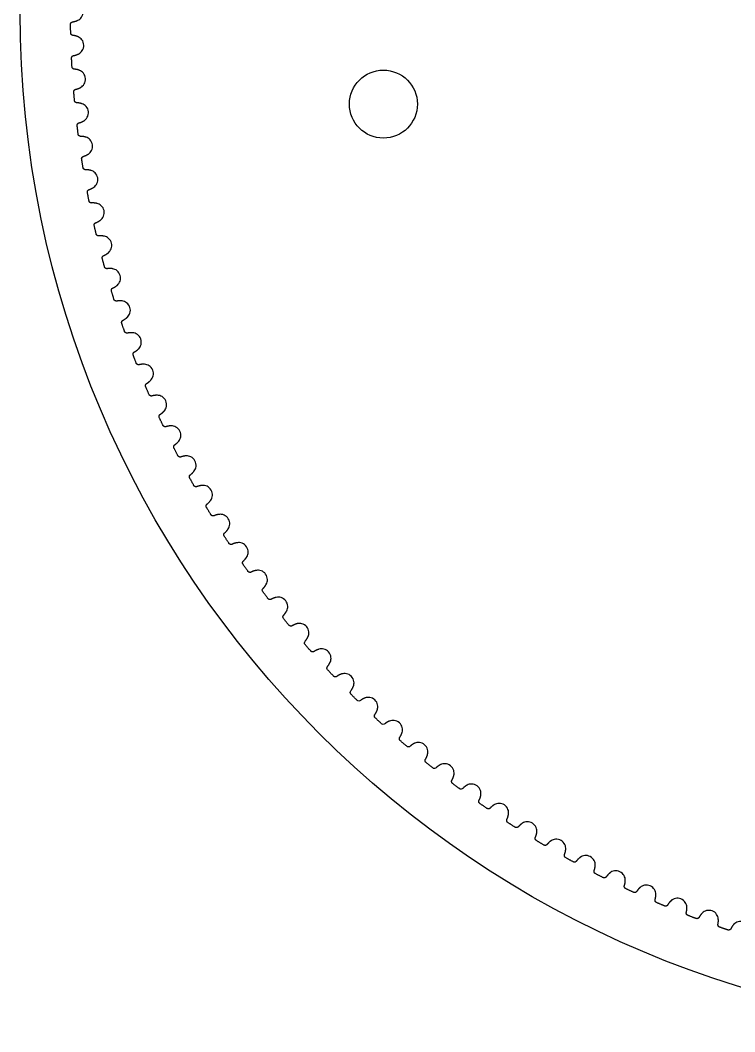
# Model space of a CAD drawing. Extents: x 12 to 272, y 74 to 194.
# Drawn here: x 12.5 to 54.6, y 74 to 133.5 of the extents above; entities that cross this region are included whole.
import ezdxf

# ---------------------------------------------------------------- set-up
doc = ezdxf.new("R2010")
doc.units = 0
doc.layers.add('View001', color=7, linetype='CONTINUOUS')

msp = doc.modelspace()

# ---------------------------------------------------------------- linework, layer by layer
at = {"layer": 'View001'}
for centre, radius in [((72.5, 134), 60), ((33.8772, 128.589), 2)]:
    msp.add_circle(centre, radius, dxfattribs=at)
for points, degree, knots in [([(15.8962, 133.526), (15.9707, 133.562), (16.0491, 133.621), (16.1093, 133.708), (16.1698, 133.794), (16.2087, 133.908), (16.2082, 134.024), (16.2088, 134.14), (16.17, 134.254), (16.1096, 134.34), (16.0494, 134.428), (15.9711, 134.487), (15.8966, 134.523)], 3, [0, 0, 0, 0, 0.558599, 0.558599, 0.558599, 1.1172, 1.1172, 1.1172, 1.6758, 1.6758, 1.6758, 2.2344, 2.2344, 2.2344, 2.2344]), ([(15.4627, 133.283), (15.4615, 133.336), (15.4991, 133.383), (15.5398, 133.427), (15.5926, 133.434)], 2, [0, 0, 0, 0.724386, 0.724386, 1.44877, 1.44877, 1.44877]), ([(15.6063, 132.629), (15.5533, 132.634), (15.5112, 132.677), (15.472, 132.722), (15.4714, 132.775)], 2, [0, 0, 0, 0.724386, 0.724386, 1.44877, 1.44877, 1.44877]), ([(15.6063, 132.629), (15.5533, 132.634), (15.5112, 132.677), (15.472, 132.722), (15.4714, 132.775)], 2, [0, 0, 0, 0.724386, 0.724386, 1.44877, 1.44877, 1.44877]), ([(15.9472, 131.551), (16.0204, 131.589), (16.0967, 131.652), (16.1539, 131.741), (16.2113, 131.829), (16.2462, 131.944), (16.2417, 132.06), (16.2382, 132.176), (16.1954, 132.288), (16.1321, 132.372), (16.0689, 132.457), (15.9885, 132.514), (15.9129, 132.548)], 3, [0, 0, 0, 0, 0.558599, 0.558599, 0.558599, 1.1172, 1.1172, 1.1172, 1.6758, 1.6758, 1.6758, 2.2344, 2.2344, 2.2344, 2.2344]), ([(15.5225, 131.293), (15.5194, 131.346), (15.5554, 131.394), (15.5945, 131.44), (15.647, 131.448)], 2, [0, 0, 0, 0.724386, 0.724386, 1.44877, 1.44877, 1.44877]), ([(15.6888, 130.644), (15.6357, 130.647), (15.5921, 130.689), (15.5513, 130.733), (15.5489, 130.786)], 2, [0, 0, 0, 0.724386, 0.724386, 1.44877, 1.44877, 1.44877]), ([(15.6888, 130.644), (15.6357, 130.647), (15.5921, 130.689), (15.5513, 130.733), (15.5489, 130.786)], 2, [0, 0, 0, 0.724386, 0.724386, 1.44877, 1.44877, 1.44877]), ([(16.0672, 129.578), (16.139, 129.62), (16.213, 129.685), (16.267, 129.776), (16.3213, 129.866), (16.3522, 129.982), (16.3436, 130.098), (16.3362, 130.213), (16.2895, 130.324), (16.2232, 130.406), (16.1571, 130.489), (16.0748, 130.543), (15.998, 130.574)], 3, [0, 0, 0, 0, 0.558599, 0.558599, 0.558599, 1.1172, 1.1172, 1.1172, 1.6758, 1.6758, 1.6758, 2.2344, 2.2344, 2.2344, 2.2344]), ([(15.6517, 129.306), (15.6467, 129.359), (15.681, 129.408), (15.7185, 129.455), (15.7707, 129.465)], 2, [0, 0, 0, 0.724386, 0.724386, 1.44877, 1.44877, 1.44877]), ([(15.8405, 128.664), (15.7873, 128.665), (15.7423, 128.705), (15.7, 128.747), (15.6957, 128.8)], 2, [0, 0, 0, 0.724386, 0.724386, 1.44877, 1.44877, 1.44877]), ([(15.8405, 128.664), (15.7873, 128.665), (15.7423, 128.705), (15.7, 128.747), (15.6957, 128.8)], 2, [0, 0, 0, 0.724386, 0.724386, 1.44877, 1.44877, 1.44877]), ([(16.2559, 127.612), (16.3262, 127.655), (16.3979, 127.723), (16.4487, 127.816), (16.4998, 127.908), (16.5267, 128.025), (16.514, 128.14), (16.5025, 128.256), (16.452, 128.365), (16.3829, 128.444), (16.314, 128.524), (16.2298, 128.576), (16.152, 128.604)], 3, [0, 0, 0, 0, 0.558599, 0.558599, 0.558599, 1.1172, 1.1172, 1.1172, 1.6758, 1.6758, 1.6758, 2.2344, 2.2344, 2.2344, 2.2344]), ([(15.8501, 127.325), (15.8433, 127.378), (15.8759, 127.428), (15.9117, 127.476), (15.9635, 127.488)], 2, [0, 0, 0, 0.724386, 0.724386, 1.44877, 1.44877, 1.44877]), ([(16.0612, 126.69), (16.0081, 126.689), (15.9617, 126.727), (15.9179, 126.768), (15.9118, 126.821)], 2, [0, 0, 0, 0.724386, 0.724386, 1.44877, 1.44877, 1.44877]), ([(16.0612, 126.69), (16.0081, 126.689), (15.9617, 126.727), (15.9179, 126.768), (15.9118, 126.821)], 2, [0, 0, 0, 0.724386, 0.724386, 1.44877, 1.44877, 1.44877]), ([(16.5131, 125.653), (16.5818, 125.699), (16.6512, 125.769), (16.6987, 125.863), (16.7466, 125.957), (16.7693, 126.075), (16.7527, 126.19), (16.7371, 126.305), (16.6828, 126.412), (16.611, 126.489), (16.5393, 126.567), (16.4534, 126.615), (16.3747, 126.641)], 3, [0, 0, 0, 0, 0.558599, 0.558599, 0.558599, 1.1172, 1.1172, 1.1172, 1.6758, 1.6758, 1.6758, 2.2344, 2.2344, 2.2344, 2.2344]), ([(16.1176, 125.352), (16.1089, 125.405), (16.1397, 125.456), (16.1739, 125.505), (16.2252, 125.519)], 2, [0, 0, 0, 0.724386, 0.724386, 1.44877, 1.44877, 1.44877]), ([(16.3507, 124.724), (16.2976, 124.722), (16.25, 124.758), (16.2048, 124.798), (16.1968, 124.85)], 2, [0, 0, 0, 0.724386, 0.724386, 1.44877, 1.44877, 1.44877]), ([(16.3507, 124.724), (16.2976, 124.722), (16.25, 124.758), (16.2048, 124.798), (16.1968, 124.85)], 2, [0, 0, 0, 0.724386, 0.724386, 1.44877, 1.44877, 1.44877]), ([(16.8385, 123.704), (16.9056, 123.752), (16.9724, 123.825), (17.0167, 123.921), (17.0612, 124.016), (17.0798, 124.135), (17.0592, 124.249), (17.0396, 124.363), (16.9816, 124.469), (16.9072, 124.543), (16.8328, 124.618), (16.7453, 124.664), (16.6657, 124.686)], 3, [0, 0, 0, 0, 0.558599, 0.558599, 0.558599, 1.1172, 1.1172, 1.1172, 1.6758, 1.6758, 1.6758, 2.2344, 2.2344, 2.2344, 2.2344]), ([(16.4537, 123.39), (16.4433, 123.442), (16.4722, 123.494), (16.5046, 123.545), (16.5555, 123.561)], 2, [0, 0, 0, 0.724386, 0.724386, 1.44877, 1.44877, 1.44877]), ([(16.7087, 122.771), (16.6557, 122.766), (16.6068, 122.801), (16.5603, 122.839), (16.5504, 122.891)], 2, [0, 0, 0, 0.724386, 0.724386, 1.44877, 1.44877, 1.44877]), ([(16.7087, 122.771), (16.6557, 122.766), (16.6068, 122.801), (16.5603, 122.839), (16.5504, 122.891)], 2, [0, 0, 0, 0.724386, 0.724386, 1.44877, 1.44877, 1.44877]), ([(17.2318, 121.767), (17.2971, 121.818), (17.3614, 121.893), (17.4022, 121.991), (17.4435, 122.087), (17.4579, 122.207), (17.4333, 122.32), (17.4097, 122.434), (17.348, 122.537), (17.2711, 122.609), (17.1941, 122.681), (17.1051, 122.724), (17.0247, 122.743)], 3, [0, 0, 0, 0, 0.558599, 0.558599, 0.558599, 1.1172, 1.1172, 1.1172, 1.6758, 1.6758, 1.6758, 2.2344, 2.2344, 2.2344, 2.2344]), ([(16.8581, 121.44), (16.8459, 121.492), (16.873, 121.545), (16.9036, 121.597), (16.9539, 121.614)], 2, [0, 0, 0, 0.724386, 0.724386, 1.44877, 1.44877, 1.44877]), ([(17.1346, 120.83), (17.0818, 120.824), (17.0316, 120.857), (16.9839, 120.893), (16.9722, 120.945)], 2, [0, 0, 0, 0.724386, 0.724386, 1.44877, 1.44877, 1.44877]), ([(17.1346, 120.83), (17.0818, 120.824), (17.0316, 120.857), (16.9839, 120.893), (16.9722, 120.945)], 2, [0, 0, 0, 0.724386, 0.724386, 1.44877, 1.44877, 1.44877]), ([(17.6923, 119.846), (17.7559, 119.899), (17.8175, 119.976), (17.8549, 120.075), (17.8927, 120.173), (17.903, 120.293), (17.8744, 120.405), (17.8469, 120.518), (17.7817, 120.619), (17.7023, 120.688), (17.6228, 120.758), (17.5324, 120.797), (17.4514, 120.814)], 3, [0, 0, 0, 0, 0.558599, 0.558599, 0.558599, 1.1172, 1.1172, 1.1172, 1.6758, 1.6758, 1.6758, 2.2344, 2.2344, 2.2344, 2.2344]), ([(17.3304, 119.506), (17.3163, 119.557), (17.3415, 119.612), (17.3704, 119.664), (17.42, 119.683)], 2, [0, 0, 0, 0.724386, 0.724386, 1.44877, 1.44877, 1.44877]), ([(17.6279, 118.906), (17.5754, 118.898), (17.5241, 118.929), (17.4751, 118.964), (17.4617, 119.015)], 2, [0, 0, 0, 0.724386, 0.724386, 1.44877, 1.44877, 1.44877]), ([(17.6279, 118.906), (17.5754, 118.898), (17.5241, 118.929), (17.4751, 118.964), (17.4617, 119.015)], 2, [0, 0, 0, 0.724386, 0.724386, 1.44877, 1.44877, 1.44877]), ([(18.2197, 117.942), (18.2813, 117.997), (18.3402, 118.076), (18.3742, 118.176), (18.4086, 118.276), (18.4146, 118.396), (18.3821, 118.507), (18.3507, 118.619), (18.282, 118.718), (18.2002, 118.784), (18.1184, 118.851), (18.0266, 118.887), (17.9451, 118.901)], 3, [0, 0, 0, 0, 0.558599, 0.558599, 0.558599, 1.1172, 1.1172, 1.1172, 1.6758, 1.6758, 1.6758, 2.2344, 2.2344, 2.2344, 2.2344]), ([(17.8698, 117.589), (17.854, 117.64), (17.8773, 117.695), (17.9043, 117.749), (17.9532, 117.77)], 2, [0, 0, 0, 0.724386, 0.724386, 1.44877, 1.44877, 1.44877]), ([(18.1881, 117), (18.1359, 116.99), (18.0836, 117.02), (18.0334, 117.052), (18.0182, 117.103)], 2, [0, 0, 0, 0.724386, 0.724386, 1.44877, 1.44877, 1.44877]), ([(18.1881, 117), (18.1359, 116.99), (18.0836, 117.02), (18.0334, 117.052), (18.0182, 117.103)], 2, [0, 0, 0, 0.724386, 0.724386, 1.44877, 1.44877, 1.44877]), ([(18.8132, 116.057), (18.8729, 116.115), (18.929, 116.196), (18.9594, 116.297), (18.9903, 116.398), (18.9921, 116.518), (18.9558, 116.628), (18.9205, 116.739), (18.8484, 116.835), (18.7643, 116.898), (18.6802, 116.962), (18.5872, 116.995), (18.5053, 117.006)], 3, [0, 0, 0, 0, 0.558599, 0.558599, 0.558599, 1.1172, 1.1172, 1.1172, 1.6758, 1.6758, 1.6758, 2.2344, 2.2344, 2.2344, 2.2344]), ([(18.4758, 115.693), (18.4582, 115.743), (18.4796, 115.799), (18.5047, 115.854), (18.5528, 115.876)], 2, [0, 0, 0, 0.724386, 0.724386, 1.44877, 1.44877, 1.44877]), ([(18.8145, 115.115), (18.7626, 115.103), (18.7093, 115.131), (18.658, 115.162), (18.641, 115.212)], 2, [0, 0, 0, 0.724386, 0.724386, 1.44877, 1.44877, 1.44877]), ([(18.8145, 115.115), (18.7626, 115.103), (18.7093, 115.131), (18.658, 115.162), (18.641, 115.212)], 2, [0, 0, 0, 0.724386, 0.724386, 1.44877, 1.44877, 1.44877]), ([(19.4721, 114.195), (19.5297, 114.254), (19.583, 114.337), (19.6098, 114.439), (19.6372, 114.541), (19.6349, 114.661), (19.5947, 114.77), (19.5556, 114.879), (19.4801, 114.973), (19.3939, 115.033), (19.3076, 115.094), (19.2135, 115.124), (19.1312, 115.132)], 3, [0, 0, 0, 0, 0.558599, 0.558599, 0.558599, 1.1172, 1.1172, 1.1172, 1.6758, 1.6758, 1.6758, 2.2344, 2.2344, 2.2344, 2.2344]), ([(19.1476, 113.819), (19.1283, 113.868), (19.1477, 113.925), (19.1709, 113.98), (19.2182, 114.004)], 2, [0, 0, 0, 0.724386, 0.724386, 1.44877, 1.44877, 1.44877]), ([(19.5062, 113.253), (19.4548, 113.239), (19.4006, 113.265), (19.3483, 113.294), (19.3295, 113.344)], 2, [0, 0, 0, 0.724386, 0.724386, 1.44877, 1.44877, 1.44877]), ([(19.5062, 113.253), (19.4548, 113.239), (19.4006, 113.265), (19.3483, 113.294), (19.3295, 113.344)], 2, [0, 0, 0, 0.724386, 0.724386, 1.44877, 1.44877, 1.44877]), ([(20.1956, 112.356), (20.2511, 112.417), (20.3014, 112.502), (20.3247, 112.605), (20.3485, 112.708), (20.342, 112.828), (20.298, 112.935), (20.2551, 113.043), (20.1764, 113.134), (20.0882, 113.191), (19.9998, 113.25), (19.9048, 113.276), (19.8222, 113.281)], 3, [0, 0, 0, 0, 0.558599, 0.558599, 0.558599, 1.1172, 1.1172, 1.1172, 1.6758, 1.6758, 1.6758, 2.2344, 2.2344, 2.2344, 2.2344]), ([(19.8845, 111.969), (19.8634, 112.018), (19.8808, 112.075), (19.902, 112.131), (19.9485, 112.157)], 2, [0, 0, 0, 0.724386, 0.724386, 1.44877, 1.44877, 1.44877]), ([(20.2626, 111.416), (20.2117, 111.401), (20.1566, 111.425), (20.1033, 111.452), (20.0828, 111.501)], 2, [0, 0, 0, 0.724386, 0.724386, 1.44877, 1.44877, 1.44877]), ([(20.2626, 111.416), (20.2117, 111.401), (20.1566, 111.425), (20.1033, 111.452), (20.0828, 111.501)], 2, [0, 0, 0, 0.724386, 0.724386, 1.44877, 1.44877, 1.44877]), ([(20.9828, 110.544), (21.0362, 110.607), (21.0835, 110.694), (21.1032, 110.797), (21.1234, 110.901), (21.1126, 111.021), (21.065, 111.126), (21.0183, 111.233), (20.9365, 111.321), (20.8463, 111.375), (20.756, 111.43), (20.6601, 111.453), (20.5774, 111.456)], 3, [0, 0, 0, 0, 0.558599, 0.558599, 0.558599, 1.1172, 1.1172, 1.1172, 1.6758, 1.6758, 1.6758, 2.2344, 2.2344, 2.2344, 2.2344]), ([(20.6854, 110.146), (20.6626, 110.194), (20.678, 110.252), (20.6973, 110.309), (20.7428, 110.336)], 2, [0, 0, 0, 0.724386, 0.724386, 1.44877, 1.44877, 1.44877]), ([(21.0826, 109.607), (21.0322, 109.59), (20.9764, 109.612), (20.9221, 109.637), (20.8999, 109.685)], 2, [0, 0, 0, 0.724386, 0.724386, 1.44877, 1.44877, 1.44877]), ([(21.0826, 109.607), (21.0322, 109.59), (20.9764, 109.612), (20.9221, 109.637), (20.8999, 109.685)], 2, [0, 0, 0, 0.724386, 0.724386, 1.44877, 1.44877, 1.44877]), ([(21.8328, 108.76), (21.8839, 108.825), (21.9282, 108.913), (21.9442, 109.018), (21.9608, 109.122), (21.9459, 109.241), (21.8946, 109.345), (21.8443, 109.45), (21.7594, 109.535), (21.6674, 109.586), (21.5752, 109.638), (21.4785, 109.657), (21.3958, 109.657)], 3, [0, 0, 0, 0, 0.558599, 0.558599, 0.558599, 1.1172, 1.1172, 1.1172, 1.6758, 1.6758, 1.6758, 2.2344, 2.2344, 2.2344, 2.2344]), ([(21.5494, 108.352), (21.525, 108.4), (21.5384, 108.458), (21.5556, 108.515), (21.6002, 108.545)], 2, [0, 0, 0, 0.724386, 0.724386, 1.44877, 1.44877, 1.44877]), ([(21.9652, 107.827), (21.9155, 107.808), (21.8589, 107.828), (21.8038, 107.852), (21.7799, 107.899)], 2, [0, 0, 0, 0.724386, 0.724386, 1.44877, 1.44877, 1.44877]), ([(21.9652, 107.827), (21.9155, 107.808), (21.8589, 107.828), (21.8038, 107.852), (21.7799, 107.899)], 2, [0, 0, 0, 0.724386, 0.724386, 1.44877, 1.44877, 1.44877]), ([(22.7445, 107.007), (22.7933, 107.074), (22.8345, 107.164), (22.8469, 107.269), (22.8598, 107.373), (22.8408, 107.492), (22.7859, 107.594), (22.7319, 107.697), (22.6441, 107.779), (22.5504, 107.827), (22.4564, 107.876), (22.3592, 107.892), (22.2765, 107.888)], 3, [0, 0, 0, 0, 0.558599, 0.558599, 0.558599, 1.1172, 1.1172, 1.1172, 1.6758, 1.6758, 1.6758, 2.2344, 2.2344, 2.2344, 2.2344]), ([(22.4756, 106.59), (22.4495, 106.636), (22.4608, 106.695), (22.4761, 106.753), (22.5196, 106.784)], 2, [0, 0, 0, 0.724386, 0.724386, 1.44877, 1.44877, 1.44877]), ([(22.9094, 106.08), (22.8604, 106.059), (22.8031, 106.077), (22.7472, 106.099), (22.7217, 106.145)], 2, [0, 0, 0, 0.724386, 0.724386, 1.44877, 1.44877, 1.44877]), ([(22.9094, 106.08), (22.8604, 106.059), (22.8031, 106.077), (22.7472, 106.099), (22.7217, 106.145)], 2, [0, 0, 0, 0.724386, 0.724386, 1.44877, 1.44877, 1.44877]), ([(23.7168, 105.287), (23.7633, 105.356), (23.8014, 105.447), (23.81, 105.552), (23.8194, 105.657), (23.7961, 105.775), (23.7377, 105.875), (23.6802, 105.976), (23.5896, 106.055), (23.4943, 106.1), (23.3986, 106.145), (23.3009, 106.158), (23.2183, 106.152)], 3, [0, 0, 0, 0, 0.558599, 0.558599, 0.558599, 1.1172, 1.1172, 1.1172, 1.6758, 1.6758, 1.6758, 2.2344, 2.2344, 2.2344, 2.2344]), ([(23.4626, 104.861), (23.435, 104.906), (23.4442, 104.965), (23.4574, 105.024), (23.4998, 105.056)], 2, [0, 0, 0, 0.724386, 0.724386, 1.44877, 1.44877, 1.44877]), ([(23.914, 104.366), (23.8658, 104.344), (23.8079, 104.36), (23.7512, 104.379), (23.7242, 104.425)], 2, [0, 0, 0, 0.724386, 0.724386, 1.44877, 1.44877, 1.44877]), ([(23.914, 104.366), (23.8658, 104.344), (23.8079, 104.36), (23.7512, 104.379), (23.7242, 104.425)], 2, [0, 0, 0, 0.724386, 0.724386, 1.44877, 1.44877, 1.44877]), ([(24.7486, 103.602), (24.7927, 103.672), (24.8275, 103.765), (24.8325, 103.87), (24.8382, 103.975), (24.8109, 104.092), (24.7489, 104.191), (24.688, 104.289), (24.5946, 104.365), (24.4978, 104.406), (24.4007, 104.448), (24.3025, 104.457), (24.2203, 104.449)], 3, [0, 0, 0, 0, 0.558599, 0.558599, 0.558599, 1.1172, 1.1172, 1.1172, 1.6758, 1.6758, 1.6758, 2.2344, 2.2344, 2.2344, 2.2344]), ([(24.5095, 103.167), (24.4803, 103.211), (24.4874, 103.271), (24.4986, 103.33), (24.5398, 103.363)], 2, [0, 0, 0, 0.724386, 0.724386, 1.44877, 1.44877, 1.44877]), ([(24.9778, 102.688), (24.9304, 102.664), (24.872, 102.678), (24.8147, 102.696), (24.786, 102.741)], 2, [0, 0, 0, 0.724386, 0.724386, 1.44877, 1.44877, 1.44877]), ([(24.9778, 102.688), (24.9304, 102.664), (24.872, 102.678), (24.8147, 102.696), (24.786, 102.741)], 2, [0, 0, 0, 0.724386, 0.724386, 1.44877, 1.44877, 1.44877]), ([(25.8386, 101.954), (25.8802, 102.026), (25.9118, 102.119), (25.9131, 102.225), (25.915, 102.33), (25.8837, 102.446), (25.8184, 102.542), (25.754, 102.639), (25.6581, 102.712), (25.5599, 102.749), (25.4613, 102.788), (25.3629, 102.793), (25.281, 102.782)], 3, [0, 0, 0, 0, 0.558599, 0.558599, 0.558599, 1.1172, 1.1172, 1.1172, 1.6758, 1.6758, 1.6758, 2.2344, 2.2344, 2.2344, 2.2344]), ([(25.6148, 101.511), (25.584, 101.554), (25.5891, 101.614), (25.5982, 101.673), (25.6382, 101.708)], 2, [0, 0, 0, 0.724386, 0.724386, 1.44877, 1.44877, 1.44877]), ([(26.0995, 101.049), (26.0529, 101.023), (25.9941, 101.035), (25.9362, 101.051), (25.906, 101.095)], 2, [0, 0, 0, 0.724386, 0.724386, 1.44877, 1.44877, 1.44877]), ([(26.0995, 101.049), (26.0529, 101.023), (25.9941, 101.035), (25.9362, 101.051), (25.906, 101.095)], 2, [0, 0, 0, 0.724386, 0.724386, 1.44877, 1.44877, 1.44877]), ([(26.9854, 100.345), (27.0244, 100.418), (27.0528, 100.513), (27.0504, 100.619), (27.0487, 100.724), (27.0133, 100.839), (26.9446, 100.932), (26.8769, 101.027), (26.7785, 101.096), (26.6791, 101.13), (26.5793, 101.165), (26.4807, 101.167), (26.3993, 101.153)], 3, [0, 0, 0, 0, 0.558599, 0.558599, 0.558599, 1.1172, 1.1172, 1.1172, 1.6758, 1.6758, 1.6758, 2.2344, 2.2344, 2.2344, 2.2344]), ([(27.2778, 99.4497), (27.2321, 99.4224), (27.1729, 99.4322), (27.1145, 99.4459), (27.0828, 99.4885)], 2, [0, 0, 0, 0.724386, 0.724386, 1.44877, 1.44877, 1.44877]), ([(27.2778, 99.4497), (27.2321, 99.4224), (27.1729, 99.4322), (27.1145, 99.4459), (27.0828, 99.4885)], 2, [0, 0, 0, 0.724386, 0.724386, 1.44877, 1.44877, 1.44877]), ([(28.1876, 98.7775), (28.2241, 98.8517), (28.2491, 98.9471), (28.2431, 99.0527), (28.2377, 99.1577), (28.1983, 99.2714), (28.1264, 99.3626), (28.0555, 99.4544), (27.9547, 99.5202), (27.8542, 99.5509), (27.7532, 99.5824), (27.6546, 99.5813), (27.5737, 99.564)], 3, [0, 0, 0, 0, 0.558599, 0.558599, 0.558599, 1.1172, 1.1172, 1.1172, 1.6758, 1.6758, 1.6758, 2.2344, 2.2344, 2.2344, 2.2344]), ([(28.5111, 97.8925), (28.4664, 97.8637), (28.4069, 97.8713), (28.3481, 97.883), (28.3149, 97.9245)], 2, [0, 0, 0, 0.724386, 0.724386, 1.44877, 1.44877, 1.44877]), ([(28.5111, 97.8925), (28.4664, 97.8637), (28.4069, 97.8713), (28.3481, 97.883), (28.3149, 97.9245)], 2, [0, 0, 0, 0.724386, 0.724386, 1.44877, 1.44877, 1.44877]), ([(29.4439, 97.2524), (29.4777, 97.3279), (29.4994, 97.4241), (29.4897, 97.5294), (29.4806, 97.6342), (29.4373, 97.7465), (29.3623, 97.835), (29.2882, 97.9243), (29.1852, 97.9866), (29.0836, 98.0138), (28.9816, 98.0418), (28.8831, 98.0372), (28.8029, 98.017)], 3, [0, 0, 0, 0, 0.558599, 0.558599, 0.558599, 1.1172, 1.1172, 1.1172, 1.6758, 1.6758, 1.6758, 2.2344, 2.2344, 2.2344, 2.2344]), ([(30.7526, 95.7722), (30.7838, 95.8488), (30.8021, 95.9457), (30.7887, 96.0506), (30.776, 96.155), (30.7287, 96.2657), (30.6507, 96.3516), (30.5735, 96.4382), (30.4684, 96.4969), (30.366, 96.5205), (30.263, 96.5449), (30.1648, 96.5369), (30.0853, 96.5139)], 3, [0, 0, 0, 0, 0.558599, 0.558599, 0.558599, 1.1172, 1.1172, 1.1172, 1.6758, 1.6758, 1.6758, 2.2344, 2.2344, 2.2344, 2.2344]), ([(29.798, 96.3793), (29.7544, 96.3489), (29.6947, 96.3545), (29.6354, 96.3641), (29.6008, 96.4045)], 2, [0, 0, 0, 0.724386, 0.724386, 1.44877, 1.44877, 1.44877]), ([(29.798, 96.3793), (29.7544, 96.3489), (29.6947, 96.3545), (29.6354, 96.3641), (29.6008, 96.4045)], 2, [0, 0, 0, 0.724386, 0.724386, 1.44877, 1.44877, 1.44877]), ([(31.137, 94.912), (31.0944, 94.8801), (31.0345, 94.8836), (30.975, 94.8911), (30.939, 94.9302)], 2, [0, 0, 0, 0.724386, 0.724386, 1.44877, 1.44877, 1.44877]), ([(31.137, 94.912), (31.0944, 94.8801), (31.0345, 94.8836), (30.975, 94.8911), (30.939, 94.9302)], 2, [0, 0, 0, 0.724386, 0.724386, 1.44877, 1.44877, 1.44877]), ([(32.1121, 94.3385), (32.1407, 94.4162), (32.1556, 94.5136), (32.1385, 94.618), (32.1222, 94.7219), (32.0711, 94.8309), (31.9901, 94.914), (31.91, 94.9979), (31.8029, 95.0529), (31.6996, 95.0729), (31.5959, 95.0937), (31.498, 95.0822), (31.4194, 95.0565)], 3, [0, 0, 0, 0, 0.558599, 0.558599, 0.558599, 1.1172, 1.1172, 1.1172, 1.6758, 1.6758, 1.6758, 2.2344, 2.2344, 2.2344, 2.2344]), ([(33.5209, 92.9531), (33.5467, 93.0318), (33.5582, 93.1297), (33.5375, 93.2334), (33.5176, 93.3367), (33.4627, 93.4438), (33.3789, 93.524), (33.2958, 93.6051), (33.1869, 93.6563), (33.083, 93.6727), (32.9786, 93.6898), (32.8812, 93.675), (32.8035, 93.6466)], 3, [0, 0, 0, 0, 0.558599, 0.558599, 0.558599, 1.1172, 1.1172, 1.1172, 1.6758, 1.6758, 1.6758, 2.2344, 2.2344, 2.2344, 2.2344]), ([(33.3942, 92.4729), (33.3551, 92.509), (33.3476, 92.5685), (33.3442, 92.6284), (33.3761, 92.6709)], 2, [0, 0, 0, 0.724386, 0.724386, 1.44877, 1.44877, 1.44877]), ([(34.9772, 91.6178), (35.0002, 91.6973), (35.0083, 91.7955), (34.984, 91.8985), (34.9604, 92.001), (34.9019, 92.1061), (34.8153, 92.1834), (34.7295, 92.2615), (34.6188, 92.3088), (34.5144, 92.3216), (34.4095, 92.3351), (34.3127, 92.3169), (34.236, 92.2857)], 3, [0, 0, 0, 0, 0.558599, 0.558599, 0.558599, 1.1172, 1.1172, 1.1172, 1.6758, 1.6758, 1.6758, 2.2344, 2.2344, 2.2344, 2.2344]), ([(34.8673, 91.1334), (34.8269, 91.1681), (34.8174, 91.2273), (34.8119, 91.2871), (34.8423, 91.3307)], 2, [0, 0, 0, 0.724386, 0.724386, 1.44877, 1.44877, 1.44877]), ([(36.4791, 90.3341), (36.4994, 90.4143), (36.504, 90.5128), (36.4761, 90.6148), (36.4491, 90.7164), (36.3869, 90.8195), (36.2976, 90.8937), (36.2091, 90.9687), (36.0969, 91.0122), (35.9921, 91.0213), (35.8868, 91.0312), (35.7906, 91.0096), (35.7151, 90.9758)], 3, [0, 0, 0, 0, 0.558599, 0.558599, 0.558599, 1.1172, 1.1172, 1.1172, 1.6758, 1.6758, 1.6758, 2.2344, 2.2344, 2.2344, 2.2344]), ([(36.3862, 89.8462), (36.3447, 89.8794), (36.3331, 89.9383), (36.3255, 89.9978), (36.3544, 90.0424)], 2, [0, 0, 0, 0.724386, 0.724386, 1.44877, 1.44877, 1.44877]), ([(38.025, 89.1036), (38.0424, 89.1845), (38.0436, 89.283), (38.0122, 89.384), (37.9816, 89.4847), (37.9158, 89.5855), (37.8241, 89.6565), (37.733, 89.7284), (37.6193, 89.7679), (37.5143, 89.7734), (37.4087, 89.7796), (37.3133, 89.7546), (37.239, 89.7182)], 3, [0, 0, 0, 0, 0.558599, 0.558599, 0.558599, 1.1172, 1.1172, 1.1172, 1.6758, 1.6758, 1.6758, 2.2344, 2.2344, 2.2344, 2.2344]), ([(37.9492, 88.6127), (37.9065, 88.6445), (37.8929, 88.7029), (37.8832, 88.7621), (37.9105, 88.8077)], 2, [0, 0, 0, 0.724386, 0.724386, 1.44877, 1.44877, 1.44877]), ([(39.6129, 87.9278), (39.6275, 88.0092), (39.6252, 88.1078), (39.5903, 88.2076), (39.5562, 88.3071), (39.487, 88.4055), (39.3928, 88.4733), (39.2993, 88.542), (39.1843, 88.5776), (39.0791, 88.5793), (38.9733, 88.5818), (38.8789, 88.5536), (38.8059, 88.5146)], 3, [0, 0, 0, 0, 0.558599, 0.558599, 0.558599, 1.1172, 1.1172, 1.1172, 1.6758, 1.6758, 1.6758, 2.2344, 2.2344, 2.2344, 2.2344]), ([(39.5542, 87.4346), (39.5105, 87.4648), (39.4948, 87.5227), (39.4831, 87.5816), (39.5087, 87.6281)], 2, [0, 0, 0, 0.724386, 0.724386, 1.44877, 1.44877, 1.44877]), ([(40.1677, 87.1663), (40.1327, 87.1262), (40.0734, 87.1172), (40.0137, 87.1122), (39.9703, 87.143)], 2, [0, 0, 0, 0.724386, 0.724386, 1.44877, 1.44877, 1.44877]), ([(40.1677, 87.1663), (40.1327, 87.1262), (40.0734, 87.1172), (40.0137, 87.1122), (39.9703, 87.143)], 2, [0, 0, 0, 0.724386, 0.724386, 1.44877, 1.44877, 1.44877]), ([(41.2408, 86.8081), (41.2525, 86.89), (41.2469, 86.9884), (41.2085, 87.087), (41.1709, 87.1852), (41.0983, 87.2812), (41.0018, 87.3457), (40.9059, 87.411), (40.7898, 87.4425), (40.6846, 87.4406), (40.5788, 87.4394), (40.4855, 87.4079), (40.4139, 87.3664)], 3, [0, 0, 0, 0, 0.558599, 0.558599, 0.558599, 1.1172, 1.1172, 1.1172, 1.6758, 1.6758, 1.6758, 2.2344, 2.2344, 2.2344, 2.2344]), ([(41.1994, 86.3132), (41.1546, 86.3419), (41.1369, 86.3992), (41.1231, 86.4576), (41.1472, 86.505)], 2, [0, 0, 0, 0.724386, 0.724386, 1.44877, 1.44877, 1.44877]), ([(42.9068, 85.7459), (42.9157, 85.8282), (42.9066, 85.9263), (42.8648, 86.0235), (42.8238, 86.1204), (42.7479, 86.2137), (42.6492, 86.2748), (42.5511, 86.3368), (42.4339, 86.3642), (42.3289, 86.3587), (42.2232, 86.3538), (42.131, 86.319), (42.0609, 86.275)], 3, [0, 0, 0, 0, 0.558599, 0.558599, 0.558599, 1.1172, 1.1172, 1.1172, 1.6758, 1.6758, 1.6758, 2.2344, 2.2344, 2.2344, 2.2344]), ([(41.8219, 86.0664), (41.7883, 86.0252), (41.7294, 86.0141), (41.6698, 86.007), (41.6254, 86.0362)], 2, [0, 0, 0, 0.724386, 0.724386, 1.44877, 1.44877, 1.44877]), ([(41.8219, 86.0664), (41.7883, 86.0252), (41.7294, 86.0141), (41.6698, 86.007), (41.6254, 86.0362)], 2, [0, 0, 0, 0.724386, 0.724386, 1.44877, 1.44877, 1.44877]), ([(42.8827, 85.2498), (42.837, 85.277), (42.8173, 85.3336), (42.8015, 85.3915), (42.8238, 85.4397)], 2, [0, 0, 0, 0.724386, 0.724386, 1.44877, 1.44877, 1.44877]), ([(44.6089, 84.7425), (44.6149, 84.8251), (44.6024, 84.9228), (44.5572, 85.0185), (44.5129, 85.1138), (44.4337, 85.2045), (44.333, 85.2621), (44.2328, 85.3206), (44.1147, 85.344), (44.01, 85.3347), (43.9045, 85.3261), (43.8135, 85.2882), (43.745, 85.2418)], 3, [0, 0, 0, 0, 0.558599, 0.558599, 0.558599, 1.1172, 1.1172, 1.1172, 1.6758, 1.6758, 1.6758, 2.2344, 2.2344, 2.2344, 2.2344]), ([(43.5134, 85.025), (43.4813, 84.9826), (43.4228, 84.9694), (43.3635, 84.9603), (43.3181, 84.9879)], 2, [0, 0, 0, 0.724386, 0.724386, 1.44877, 1.44877, 1.44877]), ([(43.5134, 85.025), (43.4813, 84.9826), (43.4228, 84.9694), (43.3635, 84.9603), (43.3181, 84.9879)], 2, [0, 0, 0, 0.724386, 0.724386, 1.44877, 1.44877, 1.44877]), ([(44.6021, 84.2459), (44.5554, 84.2714), (44.5338, 84.3274), (44.516, 84.3846), (44.5367, 84.4336)], 2, [0, 0, 0, 0.724386, 0.724386, 1.44877, 1.44877, 1.44877]), ([(45.2403, 84.0432), (45.2097, 83.9997), (45.1517, 83.9845), (45.0927, 83.9733), (45.0464, 83.9994)], 2, [0, 0, 0, 0.724386, 0.724386, 1.44877, 1.44877, 1.44877]), ([(45.2403, 84.0432), (45.2097, 83.9997), (45.1517, 83.9845), (45.0927, 83.9733), (45.0464, 83.9994)], 2, [0, 0, 0, 0.724386, 0.724386, 1.44877, 1.44877, 1.44877]), ([(46.3449, 83.7991), (46.3481, 83.8818), (46.3321, 83.9791), (46.2836, 84.0731), (46.236, 84.1669), (46.1538, 84.2547), (46.0511, 84.3088), (45.9489, 84.3638), (45.8301, 84.383), (45.7257, 84.3701), (45.6206, 84.3578), (45.531, 84.3167), (45.4642, 84.2679)], 3, [0, 0, 0, 0, 0.558599, 0.558599, 0.558599, 1.1172, 1.1172, 1.1172, 1.6758, 1.6758, 1.6758, 2.2344, 2.2344, 2.2344, 2.2344]), ([(46.3555, 83.3026), (46.308, 83.3265), (46.2844, 83.3816), (46.2646, 83.4382), (46.2835, 83.4879)], 2, [0, 0, 0, 0.724386, 0.724386, 1.44877, 1.44877, 1.44877]), ([(48.1129, 82.9169), (48.1131, 82.9997), (48.0938, 83.0963), (48.042, 83.1886), (47.9912, 83.2806), (47.9059, 83.3656), (47.8014, 83.416), (47.6973, 83.4674), (47.5779, 83.4824), (47.4741, 83.4659), (47.3695, 83.45), (47.2814, 83.4058), (47.2163, 83.3547)], 3, [0, 0, 0, 0, 0.558599, 0.558599, 0.558599, 1.1172, 1.1172, 1.1172, 1.6758, 1.6758, 1.6758, 2.2344, 2.2344, 2.2344, 2.2344]), ([(47.0004, 83.1223), (46.9713, 83.0778), (46.9138, 83.0606), (46.8553, 83.0473), (46.8081, 83.0717)], 2, [0, 0, 0, 0.724386, 0.724386, 1.44877, 1.44877, 1.44877]), ([(47.0004, 83.1223), (46.9713, 83.0778), (46.9138, 83.0606), (46.8553, 83.0473), (46.8081, 83.0717)], 2, [0, 0, 0, 0.724386, 0.724386, 1.44877, 1.44877, 1.44877]), ([(48.1407, 82.421), (48.0924, 82.4432), (48.0669, 82.4975), (48.0451, 82.5534), (48.0623, 82.6037)], 2, [0, 0, 0, 0.724386, 0.724386, 1.44877, 1.44877, 1.44877]), ([(48.7915, 82.2633), (48.764, 82.2178), (48.7072, 82.1986), (48.6492, 82.1833), (48.6011, 82.2061)], 2, [0, 0, 0, 0.724386, 0.724386, 1.44877, 1.44877, 1.44877]), ([(48.7915, 82.2633), (48.764, 82.2178), (48.7072, 82.1986), (48.6492, 82.1833), (48.6011, 82.2061)], 2, [0, 0, 0, 0.724386, 0.724386, 1.44877, 1.44877, 1.44877]), ([(49.9105, 82.0969), (49.9078, 82.1797), (49.8852, 82.2756), (49.8302, 82.366), (49.7762, 82.4562), (49.688, 82.5381), (49.5818, 82.5848), (49.476, 82.6326), (49.3561, 82.6434), (49.2529, 82.6233), (49.1489, 82.6037), (49.0625, 82.5565), (48.9992, 82.5032)], 3, [0, 0, 0, 0, 0.558599, 0.558599, 0.558599, 1.1172, 1.1172, 1.1172, 1.6758, 1.6758, 1.6758, 2.2344, 2.2344, 2.2344, 2.2344]), ([(49.9556, 81.6023), (49.9066, 81.6228), (49.8792, 81.6762), (49.8555, 81.7313), (49.8709, 81.7822)], 2, [0, 0, 0, 0.724386, 0.724386, 1.44877, 1.44877, 1.44877]), ([(51.7356, 81.3402), (51.7301, 81.4228), (51.7041, 81.5178), (51.646, 81.6063), (51.5889, 81.6945), (51.4979, 81.7733), (51.3901, 81.8163), (51.2827, 81.8604), (51.1626, 81.867), (51.0601, 81.8433), (50.9569, 81.8201), (50.8721, 81.7698), (50.8107, 81.7144)], 3, [0, 0, 0, 0, 0.558599, 0.558599, 0.558599, 1.1172, 1.1172, 1.1172, 1.6758, 1.6758, 1.6758, 2.2344, 2.2344, 2.2344, 2.2344]), ([(50.6115, 81.4674), (50.5856, 81.421), (50.5295, 81.3998), (50.4721, 81.3825), (50.4233, 81.4036)], 2, [0, 0, 0, 0.724386, 0.724386, 1.44877, 1.44877, 1.44877]), ([(50.6115, 81.4674), (50.5856, 81.421), (50.5295, 81.3998), (50.4721, 81.3825), (50.4233, 81.4036)], 2, [0, 0, 0, 0.724386, 0.724386, 1.44877, 1.44877, 1.44877]), ([(51.798, 80.8475), (51.7483, 80.8662), (51.7191, 80.9186), (51.6934, 80.9729), (51.7071, 81.0243)], 2, [0, 0, 0, 0.724386, 0.724386, 1.44877, 1.44877, 1.44877]), ([(53.5861, 80.6476), (53.5777, 80.7299), (53.5484, 80.824), (53.4872, 80.9104), (53.427, 80.9966), (53.3334, 81.0722), (53.2241, 81.1114), (53.1153, 81.1516), (52.995, 81.1541), (52.8934, 81.1268), (52.7911, 81.1), (52.7081, 81.0469), (52.6487, 80.9893)], 3, [0, 0, 0, 0, 0.558599, 0.558599, 0.558599, 1.1172, 1.1172, 1.1172, 1.6758, 1.6758, 1.6758, 2.2344, 2.2344, 2.2344, 2.2344]), ([(52.4582, 80.7355), (52.434, 80.6882), (52.3786, 80.6651), (52.3218, 80.6458), (52.2723, 80.6652)], 2, [0, 0, 0, 0.724386, 0.724386, 1.44877, 1.44877, 1.44877]), ([(52.4582, 80.7355), (52.434, 80.6882), (52.3786, 80.6651), (52.3218, 80.6458), (52.2723, 80.6652)], 2, [0, 0, 0, 0.724386, 0.724386, 1.44877, 1.44877, 1.44877]), ([(55.4596, 80.02), (55.4483, 80.102), (55.4157, 80.195), (55.3516, 80.2792), (55.2885, 80.3633), (55.1922, 80.4355), (55.0817, 80.4709), (54.9715, 80.5073), (54.8512, 80.5056), (54.7506, 80.4748), (54.6492, 80.4444), (54.5682, 80.3884), (54.5108, 80.3288)], 3, [0, 0, 0, 0, 0.558599, 0.558599, 0.558599, 1.1172, 1.1172, 1.1172, 1.6758, 1.6758, 1.6758, 2.2344, 2.2344, 2.2344, 2.2344]), ([(53.6656, 80.1573), (53.6153, 80.1744), (53.5842, 80.2257), (53.5567, 80.279), (53.5686, 80.3309)], 2, [0, 0, 0, 0.724386, 0.724386, 1.44877, 1.44877, 1.44877]), ([(54.3294, 80.0685), (54.3067, 80.0204), (54.2522, 79.9954), (54.1962, 79.9741), (54.146, 79.9917)], 2, [0, 0, 0, 0.724386, 0.724386, 1.44877, 1.44877, 1.44877]), ([(54.3294, 80.0685), (54.3067, 80.0204), (54.2522, 79.9954), (54.1962, 79.9741), (54.146, 79.9917)], 2, [0, 0, 0, 0.724386, 0.724386, 1.44877, 1.44877, 1.44877])]:
    msp.add_open_spline(points, degree=degree, knots=knots, dxfattribs=at)
for points, degree in [([(15.5926, 133.434), (15.7517, 133.456), (15.8962, 133.526)], 2), ([(15.5926, 133.434), (15.7517, 133.456), (15.8962, 133.526)], 2), ([(15.4714, 132.775), (15.4627, 133.283)], 1), ([(15.9129, 132.548), (15.7661, 132.613), (15.6063, 132.629)], 2), ([(15.9129, 132.548), (15.7661, 132.613), (15.6063, 132.629)], 2), ([(15.5489, 130.786), (15.5225, 131.293)], 1), ([(15.647, 131.448), (15.8053, 131.475), (15.9472, 131.551)], 2), ([(15.647, 131.448), (15.8053, 131.475), (15.9472, 131.551)], 2), ([(15.998, 130.574), (15.849, 130.634), (15.6888, 130.644)], 2), ([(15.998, 130.574), (15.849, 130.634), (15.6888, 130.644)], 2), ([(15.6957, 128.8), (15.6517, 129.306)], 1), ([(15.7707, 129.465), (15.9279, 129.498), (16.0672, 129.578)], 2), ([(15.7707, 129.465), (15.9279, 129.498), (16.0672, 129.578)], 2), ([(16.152, 128.604), (16.001, 128.659), (15.8405, 128.664)], 2), ([(16.152, 128.604), (16.001, 128.659), (15.8405, 128.664)], 2), ([(15.9635, 127.488), (16.1195, 127.527), (16.2559, 127.612)], 2), ([(15.9635, 127.488), (16.1195, 127.527), (16.2559, 127.612)], 2), ([(15.9118, 126.821), (15.8501, 127.325)], 1), ([(16.3747, 126.641), (16.2219, 126.69), (16.0612, 126.69)], 2), ([(16.3747, 126.641), (16.2219, 126.69), (16.0612, 126.69)], 2), ([(16.2252, 125.519), (16.3798, 125.563), (16.5131, 125.653)], 2), ([(16.2252, 125.519), (16.3798, 125.563), (16.5131, 125.653)], 2), ([(16.1968, 124.85), (16.1176, 125.352)], 1), ([(16.6657, 124.686), (16.5112, 124.731), (16.3507, 124.724)], 2), ([(16.6657, 124.686), (16.5112, 124.731), (16.3507, 124.724)], 2), ([(16.5504, 122.891), (16.4537, 123.39)], 1), ([(16.5555, 123.561), (16.7084, 123.61), (16.8385, 123.704)], 2), ([(16.5555, 123.561), (16.7084, 123.61), (16.8385, 123.704)], 2), ([(17.0247, 122.743), (16.8689, 122.782), (16.7087, 122.771)], 2), ([(17.0247, 122.743), (16.8689, 122.782), (16.7087, 122.771)], 2), ([(16.9722, 120.945), (16.8581, 121.44)], 1), ([(16.9539, 121.614), (17.105, 121.669), (17.2318, 121.767)], 2), ([(16.9539, 121.614), (17.105, 121.669), (17.2318, 121.767)], 2), ([(17.4514, 120.814), (17.2942, 120.848), (17.1346, 120.83)], 2), ([(17.4514, 120.814), (17.2942, 120.848), (17.1346, 120.83)], 2), ([(17.42, 119.683), (17.5691, 119.743), (17.6923, 119.846)], 2), ([(17.42, 119.683), (17.5691, 119.743), (17.6923, 119.846)], 2), ([(17.4617, 119.015), (17.3304, 119.506)], 1), ([(17.9451, 118.901), (17.7869, 118.929), (17.6279, 118.906)], 2), ([(17.9451, 118.901), (17.7869, 118.929), (17.6279, 118.906)], 2), ([(17.9532, 117.77), (18.1001, 117.835), (18.2197, 117.942)], 2), ([(17.9532, 117.77), (18.1001, 117.835), (18.2197, 117.942)], 2), ([(18.0182, 117.103), (17.8698, 117.589)], 1), ([(18.5053, 117.006), (18.3462, 117.029), (18.1881, 117)], 2), ([(18.5053, 117.006), (18.3462, 117.029), (18.1881, 117)], 2), ([(18.641, 115.212), (18.4758, 115.693)], 1), ([(18.5528, 115.876), (18.6974, 115.946), (18.8132, 116.057)], 2), ([(18.5528, 115.876), (18.6974, 115.946), (18.8132, 116.057)], 2), ([(19.1312, 115.132), (18.9715, 115.149), (18.8145, 115.115)], 2), ([(19.1312, 115.132), (18.9715, 115.149), (18.8145, 115.115)], 2), ([(19.3295, 113.344), (19.1476, 113.819)], 1), ([(19.2182, 114.004), (19.3603, 114.079), (19.4721, 114.195)], 2), ([(19.2182, 114.004), (19.3603, 114.079), (19.4721, 114.195)], 2), ([(19.8222, 113.281), (19.662, 113.292), (19.5062, 113.253)], 2), ([(19.8222, 113.281), (19.662, 113.292), (19.5062, 113.253)], 2), ([(20.0828, 111.501), (19.8845, 111.969)], 1), ([(19.9485, 112.157), (20.0879, 112.237), (20.1956, 112.356)], 2), ([(19.9485, 112.157), (20.0879, 112.237), (20.1956, 112.356)], 2), ([(20.5774, 111.456), (20.4168, 111.461), (20.2626, 111.416)], 2), ([(20.5774, 111.456), (20.4168, 111.461), (20.2626, 111.416)], 2), ([(20.8999, 109.685), (20.6854, 110.146)], 1), ([(20.7428, 110.336), (20.8793, 110.421), (20.9828, 110.544)], 2), ([(20.7428, 110.336), (20.8793, 110.421), (20.9828, 110.544)], 2), ([(21.3958, 109.657), (21.2352, 109.657), (21.0826, 109.607)], 2), ([(21.3958, 109.657), (21.2352, 109.657), (21.0826, 109.607)], 2), ([(21.7799, 107.899), (21.5494, 108.352)], 1), ([(21.6002, 108.545), (21.7337, 108.634), (21.8328, 108.76)], 2), ([(21.6002, 108.545), (21.7337, 108.634), (21.8328, 108.76)], 2), ([(22.2765, 107.888), (22.116, 107.883), (21.9652, 107.827)], 2), ([(22.2765, 107.888), (22.116, 107.883), (21.9652, 107.827)], 2), ([(22.7217, 106.145), (22.4756, 106.59)], 1), ([(22.5196, 106.784), (22.6499, 106.878), (22.7445, 107.007)], 2), ([(22.5196, 106.784), (22.6499, 106.878), (22.7445, 107.007)], 2), ([(23.2183, 106.152), (23.0581, 106.14), (22.9094, 106.08)], 2), ([(23.2183, 106.152), (23.0581, 106.14), (22.9094, 106.08)], 2), ([(23.7242, 104.425), (23.4626, 104.861)], 1), ([(23.4998, 105.056), (23.6268, 105.154), (23.7168, 105.287)], 2), ([(23.4998, 105.056), (23.6268, 105.154), (23.7168, 105.287)], 2), ([(24.2203, 104.449), (24.0605, 104.432), (23.914, 104.366)], 2), ([(24.2203, 104.449), (24.0605, 104.432), (23.914, 104.366)], 2), ([(24.5398, 103.363), (24.6633, 103.466), (24.7486, 103.602)], 2), ([(24.5398, 103.363), (24.6633, 103.466), (24.7486, 103.602)], 2), ([(24.786, 102.741), (24.5095, 103.167)], 1), ([(25.281, 102.782), (25.122, 102.759), (24.9778, 102.688)], 2), ([(25.281, 102.782), (25.122, 102.759), (24.9778, 102.688)], 2), ([(25.6382, 101.708), (25.758, 101.815), (25.8386, 101.954)], 2), ([(25.6382, 101.708), (25.758, 101.815), (25.8386, 101.954)], 2), ([(25.906, 101.095), (25.6148, 101.511)], 1), ([(26.3993, 101.153), (26.2411, 101.125), (26.0995, 101.049)], 2), ([(26.3993, 101.153), (26.2411, 101.125), (26.0995, 101.049)], 2), ([(26.7772, 99.8945), (26.7321, 99.9465), (26.7407, 100.049), (26.7937, 100.093)], 3), ([(26.7937, 100.093), (26.9097, 100.204), (26.9854, 100.345)], 2), ([(26.7937, 100.093), (26.9097, 100.204), (26.9854, 100.345)], 2), ([(27.0828, 99.4885), (26.7772, 99.8945)], 1), ([(27.5737, 99.564), (27.4166, 99.5304), (27.2778, 99.4497)], 2), ([(27.5737, 99.564), (27.4166, 99.5304), (27.2778, 99.4497)], 2), ([(27.9953, 98.3195), (27.9484, 98.37), (27.9534, 98.4725), (28.0049, 98.5181)], 3), ([(28.3149, 97.9245), (27.9953, 98.3195)], 1), ([(28.0049, 98.5181), (28.117, 98.6332), (28.1876, 98.7775)], 2), ([(28.0049, 98.5181), (28.117, 98.6332), (28.1876, 98.7775)], 2), ([(28.8029, 98.017), (28.6471, 97.978), (28.5111, 97.8925)], 2), ([(28.8029, 98.017), (28.6471, 97.978), (28.5111, 97.8925)], 2), ([(29.2703, 96.9869), (29.3783, 97.1058), (29.4439, 97.2524)], 2), ([(29.2703, 96.9869), (29.3783, 97.1058), (29.4439, 97.2524)], 2), ([(29.2676, 96.7881), (29.2191, 96.8368), (29.2205, 96.9395), (29.2703, 96.9869)], 3), ([(29.6008, 96.4045), (29.2676, 96.7881)], 1), ([(30.0853, 96.5139), (29.9309, 96.4695), (29.798, 96.3793)], 2), ([(30.0853, 96.5139), (29.9309, 96.4695), (29.798, 96.3793)], 2), ([(30.5926, 95.302), (30.5424, 95.349), (30.5402, 95.4516), (30.5884, 95.5007)], 3), ([(30.5884, 95.5007), (30.6921, 95.6234), (30.7526, 95.7722)], 2), ([(30.5884, 95.5007), (30.6921, 95.6234), (30.7526, 95.7722)], 2), ([(30.939, 94.9302), (30.5926, 95.302)], 1), ([(31.4194, 95.0565), (31.2666, 95.0068), (31.137, 94.912)], 2), ([(31.4194, 95.0565), (31.2666, 95.0068), (31.137, 94.912)], 2), ([(31.9687, 93.863), (31.9169, 93.9082), (31.9111, 94.0107), (31.9576, 94.0615)], 3), ([(31.9576, 94.0615), (32.0569, 94.1877), (32.1121, 94.3385)], 2), ([(31.9576, 94.0615), (32.0569, 94.1877), (32.1121, 94.3385)], 2), ([(32.3279, 93.5035), (31.9687, 93.863)], 1), ([(32.5263, 93.4922), (32.4755, 93.4458), (32.3731, 93.4516), (32.3279, 93.5035)], 3), ([(32.5263, 93.4922), (32.4755, 93.4458), (32.3731, 93.4516), (32.3279, 93.5035)], 3), ([(32.8035, 93.6466), (32.6526, 93.5915), (32.5263, 93.4922)], 2), ([(32.8035, 93.6466), (32.6526, 93.5915), (32.5263, 93.4922)], 2), ([(33.3761, 92.6709), (33.471, 92.8005), (33.5209, 92.9531)], 2), ([(33.3761, 92.6709), (33.471, 92.8005), (33.5209, 92.9531)], 2), ([(33.7656, 92.1262), (33.3942, 92.4729)], 1), ([(34.236, 92.2857), (34.0871, 92.2254), (33.9644, 92.1218)], 2), ([(34.236, 92.2857), (34.0871, 92.2254), (33.9644, 92.1218)], 2), ([(33.9644, 92.1218), (33.9152, 92.0737), (33.8126, 92.0759), (33.7656, 92.1262)], 3), ([(33.9644, 92.1218), (33.9152, 92.0737), (33.8126, 92.0759), (33.7656, 92.1262)], 3), ([(34.8423, 91.3307), (34.9326, 91.4635), (34.9772, 91.6178)], 2), ([(34.8423, 91.3307), (34.9326, 91.4635), (34.9772, 91.6178)], 2), ([(35.2506, 90.7999), (34.8673, 91.1334)], 1), ([(35.4494, 90.8025), (35.4019, 90.7526), (35.2993, 90.7513), (35.2506, 90.7999)], 3), ([(35.4494, 90.8025), (35.4019, 90.7526), (35.2993, 90.7513), (35.2506, 90.7999)], 3), ([(35.7151, 90.9758), (35.5684, 90.9103), (35.4494, 90.8025)], 2), ([(35.7151, 90.9758), (35.5684, 90.9103), (35.4494, 90.8025)], 2), ([(36.3544, 90.0424), (36.44, 90.1783), (36.4791, 90.3341)], 2), ([(36.3544, 90.0424), (36.44, 90.1783), (36.4791, 90.3341)], 2), ([(36.781, 89.5262), (36.3862, 89.8462)], 1), ([(36.9795, 89.5357), (36.9338, 89.4843), (36.8313, 89.4794), (36.781, 89.5262)], 3), ([(36.9795, 89.5357), (36.9338, 89.4843), (36.8313, 89.4794), (36.781, 89.5262)], 3), ([(37.239, 89.7182), (37.0947, 89.6477), (36.9795, 89.5357)], 2), ([(37.239, 89.7182), (37.0947, 89.6477), (36.9795, 89.5357)], 2), ([(37.9105, 88.8077), (37.9913, 88.9465), (38.025, 89.1036)], 2), ([(37.9105, 88.8077), (37.9913, 88.9465), (38.025, 89.1036)], 2), ([(38.3548, 88.3068), (37.9492, 88.6127)], 1), ([(38.553, 88.3232), (38.5091, 88.2701), (38.4068, 88.2617), (38.3548, 88.3068)], 3), ([(38.553, 88.3232), (38.5091, 88.2701), (38.4068, 88.2617), (38.3548, 88.3068)], 3), ([(38.8059, 88.5146), (38.6642, 88.4391), (38.553, 88.3232)], 2), ([(38.8059, 88.5146), (38.6642, 88.4391), (38.553, 88.3232)], 2), ([(39.5087, 87.6281), (39.5847, 87.7696), (39.6129, 87.9278)], 2), ([(39.5087, 87.6281), (39.5847, 87.7696), (39.6129, 87.9278)], 2), ([(39.9703, 87.143), (39.5542, 87.4346)], 1), ([(40.4139, 87.3664), (40.2748, 87.286), (40.1677, 87.1663)], 2), ([(40.4139, 87.3664), (40.2748, 87.286), (40.1677, 87.1663)], 2), ([(41.1472, 86.505), (41.2182, 86.6491), (41.2408, 86.8081)], 2), ([(41.1472, 86.505), (41.2182, 86.6491), (41.2408, 86.8081)], 2), ([(41.6254, 86.0362), (41.1994, 86.3132)], 1), ([(42.0609, 86.275), (41.9248, 86.1898), (41.8219, 86.0664)], 2), ([(42.0609, 86.275), (41.9248, 86.1898), (41.8219, 86.0664)], 2), ([(42.8238, 85.4397), (42.8897, 85.5862), (42.9068, 85.7459)], 2), ([(42.8238, 85.4397), (42.8897, 85.5862), (42.9068, 85.7459)], 2), ([(43.3181, 84.9879), (42.8827, 85.2498)], 1), ([(43.745, 85.2418), (43.6119, 85.1518), (43.5134, 85.025)], 2), ([(43.745, 85.2418), (43.6119, 85.1518), (43.5134, 85.025)], 2), ([(44.5367, 84.4336), (44.5974, 84.5823), (44.6089, 84.7425)], 2), ([(44.5367, 84.4336), (44.5974, 84.5823), (44.6089, 84.7425)], 2), ([(45.0464, 83.9994), (44.6021, 84.2459)], 1), ([(45.4642, 84.2679), (45.3343, 84.1734), (45.2403, 84.0432)], 2), ([(45.4642, 84.2679), (45.3343, 84.1734), (45.2403, 84.0432)], 2), ([(46.2835, 83.4879), (46.3391, 83.6386), (46.3449, 83.7991)], 2), ([(46.2835, 83.4879), (46.3391, 83.6386), (46.3449, 83.7991)], 2), ([(47.2163, 83.3547), (47.0898, 83.2557), (47.0004, 83.1223)], 2), ([(47.2163, 83.3547), (47.0898, 83.2557), (47.0004, 83.1223)], 2), ([(46.8081, 83.0717), (46.3555, 83.3026)], 1), ([(48.0623, 82.6037), (48.1126, 82.7563), (48.1129, 82.9169)], 2), ([(48.0623, 82.6037), (48.1126, 82.7563), (48.1129, 82.9169)], 2), ([(48.6011, 82.2061), (48.1407, 82.421)], 1), ([(48.9992, 82.5032), (48.8762, 82.3998), (48.7915, 82.2633)], 2), ([(48.9992, 82.5032), (48.8762, 82.3998), (48.7915, 82.2633)], 2), ([(49.8709, 81.7822), (49.9158, 81.9364), (49.9105, 82.0969)], 2), ([(49.8709, 81.7822), (49.9158, 81.9364), (49.9105, 82.0969)], 2), ([(50.4233, 81.4036), (49.9556, 81.6023)], 1), ([(50.8107, 81.7144), (50.6914, 81.6068), (50.6115, 81.4674)], 2), ([(50.8107, 81.7144), (50.6914, 81.6068), (50.6115, 81.4674)], 2), ([(51.7071, 81.0243), (51.7466, 81.1799), (51.7356, 81.3402)], 2), ([(51.7071, 81.0243), (51.7466, 81.1799), (51.7356, 81.3402)], 2), ([(52.6487, 80.9893), (52.5332, 80.8776), (52.4582, 80.7355)], 2), ([(52.6487, 80.9893), (52.5332, 80.8776), (52.4582, 80.7355)], 2), ([(52.2723, 80.6652), (51.798, 80.8475)], 1), ([(53.5686, 80.3309), (53.6026, 80.4878), (53.5861, 80.6476)], 2), ([(53.5686, 80.3309), (53.6026, 80.4878), (53.5861, 80.6476)], 2), ([(54.146, 79.9917), (53.6656, 80.1573)], 1), ([(54.5108, 80.3288), (54.3993, 80.2131), (54.3294, 80.0685)], 2), ([(54.5108, 80.3288), (54.3993, 80.2131), (54.3294, 80.0685)], 2)]:
    msp.add_open_spline(points, degree=degree, dxfattribs=at)

doc.saveas('drawing.dxf')
